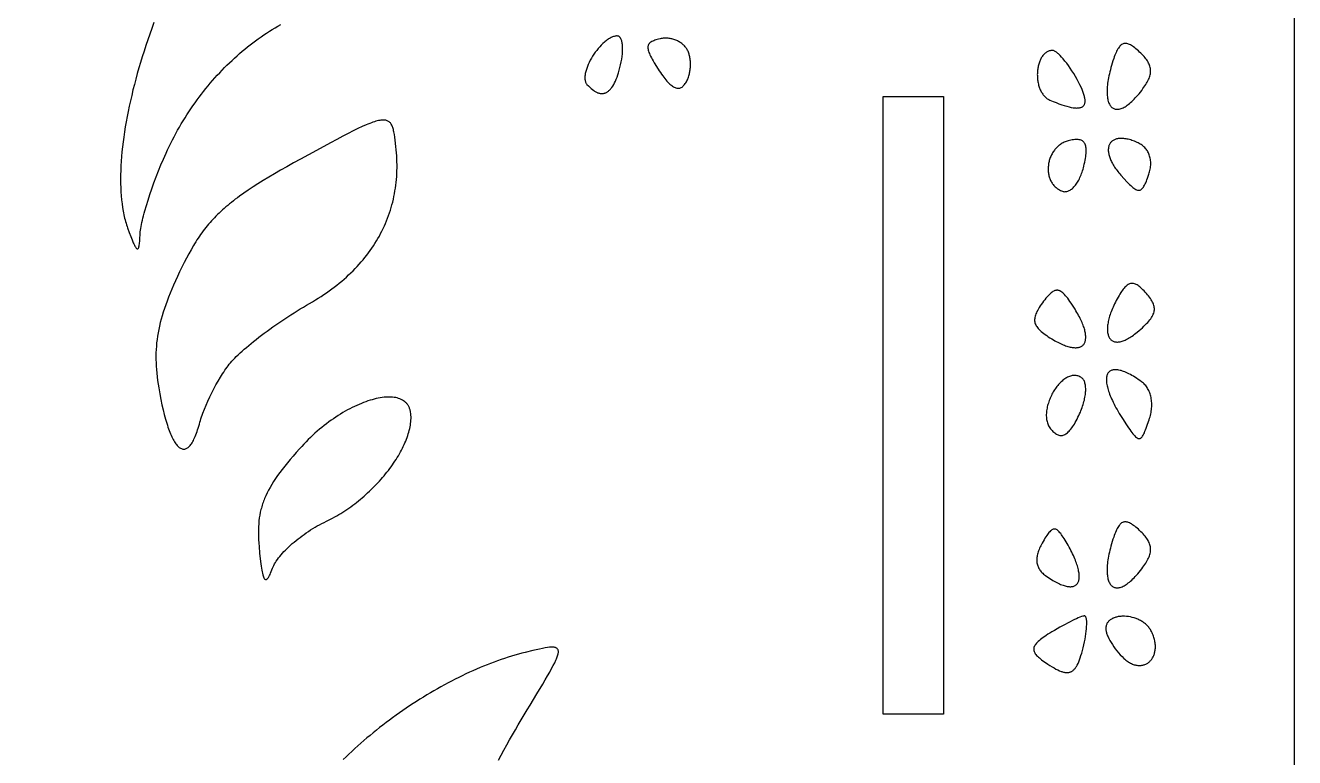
# Model space of a CAD drawing. Extents: x -452 to 452, y -1000 to 1000.
# Drawn here: x 85.6 to 452.5, y -149.8 to 61.9 of the extents above; entities that cross this region are included whole.
import ezdxf

# ---------------------------------------------------------------- set-up
doc = ezdxf.new("R2010")
doc.units = 0
doc.layers.add('LAYER_1', color=18, linetype='CONTINUOUS')

msp = doc.modelspace()

# ---------------------------------------------------------------- linework, layer by layer
at = {"layer": 'LAYER_1'}
for points in [[(0, -1000), (452.5, -1000), (452.5, 1000), (-452.5, 1000), (-452.5, -1000)], [(256.71, 58.85), (256.49, 58.84), (256.27, 58.81), (256.05, 58.77), (255.82, 58.72), (255.59, 58.65), (255.36, 58.57), (255.13, 58.48), (254.9, 58.37), (254.66, 58.25), (254.43, 58.11), (254.19, 57.97), (253.96, 57.81), (253.72, 57.65), (253.48, 57.47), (253.25, 57.28), (253.01, 57.09), (252.55, 56.66), (252.09, 56.21), (251.64, 55.73), (251.2, 55.22), (250.77, 54.68), (250.36, 54.13), (249.96, 53.56), (249.59, 52.98), (249.23, 52.4), (248.9, 51.8), (248.6, 51.2), (248.32, 50.61), (248.07, 50.02), (247.86, 49.44), (247.68, 48.87), (247.6, 48.59), (247.53, 48.31), (247.47, 48.04), (247.43, 47.78), (247.39, 47.52), (247.36, 47.26), (247.35, 47.01), (247.34, 46.77), (247.35, 46.54), (247.36, 46.31), (247.39, 46.1), (247.44, 45.89), (247.49, 45.69), (247.56, 45.5), (247.64, 45.32), (247.73, 45.14), (247.83, 44.98), (247.95, 44.84), (248.36, 44.4), (248.76, 44), (249.15, 43.64), (249.54, 43.32), (249.92, 43.04), (250.11, 42.91), (250.3, 42.8), (250.48, 42.69), (250.67, 42.6), (250.85, 42.51), (251.03, 42.44), (251.21, 42.38), (251.39, 42.32), (251.56, 42.28), (251.74, 42.24), (251.91, 42.22), (252.08, 42.2), (252.25, 42.2), (252.42, 42.2), (252.59, 42.21), (252.75, 42.24), (252.91, 42.27), (253.07, 42.32), (253.23, 42.37), (253.39, 42.44), (253.55, 42.51), (253.7, 42.59), (253.85, 42.69), (254.01, 42.79), (254.16, 42.91), (254.3, 43.03), (254.45, 43.16), (254.59, 43.31), (254.73, 43.46), (254.87, 43.62), (255.15, 43.98), (255.42, 44.37), (255.68, 44.8), (255.93, 45.28), (256.18, 45.79), (256.41, 46.34), (256.64, 46.93), (256.87, 47.56), (257.08, 48.22), (257.29, 48.93), (257.49, 49.68), (257.68, 50.46), (257.86, 51.32), (258.01, 52.15), (258.12, 52.95), (258.2, 53.72), (258.23, 54.09), (258.25, 54.45), (258.26, 54.8), (258.26, 55.14), (258.26, 55.47), (258.25, 55.79), (258.22, 56.09), (258.2, 56.38), (258.16, 56.66), (258.11, 56.92), (258.06, 57.17), (258, 57.41), (257.93, 57.63), (257.86, 57.83), (257.78, 58.02), (257.69, 58.18), (257.59, 58.33), (257.48, 58.47), (257.37, 58.58), (257.25, 58.67), (257.13, 58.75), (256.99, 58.8), (256.85, 58.83)], [(276.93, 54.89), (276.8, 55.11), (276.65, 55.33), (276.5, 55.54), (276.33, 55.75), (276.15, 55.95), (275.96, 56.14), (275.77, 56.32), (275.56, 56.5), (275.34, 56.67), (275.12, 56.83), (274.88, 56.99), (274.64, 57.13), (274.4, 57.27), (274.15, 57.4), (273.89, 57.52), (273.62, 57.63), (273.35, 57.74), (273.08, 57.83), (272.8, 57.91), (272.52, 57.99), (272.24, 58.05), (271.95, 58.1), (271.67, 58.14), (271.38, 58.18), (271.09, 58.2), (270.8, 58.21), (270.51, 58.21), (270.22, 58.2), (269.93, 58.17), (269.65, 58.14), (269.36, 58.09), (269.08, 58.03), (268.66, 57.93), (268.26, 57.82), (267.89, 57.71), (267.55, 57.6), (267.24, 57.48), (266.95, 57.35), (266.69, 57.22), (266.45, 57.08), (266.25, 56.94), (266.06, 56.78), (265.91, 56.61), (265.78, 56.43), (265.73, 56.33), (265.68, 56.23), (265.65, 56.13), (265.61, 56.03), (265.57, 55.8), (265.55, 55.56), (265.55, 55.31), (265.59, 55.03), (265.65, 54.74), (265.74, 54.43), (265.85, 54.1), (265.99, 53.74), (266.16, 53.36), (266.35, 52.96), (266.57, 52.54), (266.82, 52.09), (267.1, 51.61), (267.4, 51.1), (268.08, 50), (268.86, 48.78), (269.2, 48.28), (269.52, 47.8), (269.84, 47.35), (270.15, 46.93), (270.46, 46.53), (270.76, 46.16), (271.06, 45.82), (271.34, 45.5), (271.63, 45.21), (271.9, 44.94), (272.17, 44.7), (272.44, 44.49), (272.7, 44.3), (272.95, 44.14), (273.2, 44.01), (273.44, 43.9), (273.68, 43.81), (273.92, 43.75), (274.14, 43.72), (274.37, 43.72), (274.59, 43.74), (274.8, 43.78), (275.01, 43.85), (275.21, 43.95), (275.42, 44.07), (275.61, 44.22), (275.8, 44.39), (275.99, 44.59), (276.18, 44.81), (276.36, 45.06), (276.53, 45.33), (276.71, 45.63), (276.84, 45.89), (276.96, 46.15), (277.08, 46.42), (277.19, 46.69), (277.29, 46.98), (277.38, 47.27), (277.47, 47.56), (277.54, 47.86), (277.61, 48.16), (277.67, 48.47), (277.72, 48.78), (277.77, 49.09), (277.8, 49.4), (277.83, 49.71), (277.85, 50.03), (277.86, 50.34), (277.87, 50.66), (277.86, 50.97), (277.85, 51.28), (277.83, 51.59), (277.8, 51.89), (277.76, 52.2), (277.71, 52.49), (277.66, 52.79), (277.6, 53.07), (277.53, 53.36), (277.45, 53.63), (277.36, 53.9), (277.26, 54.16), (277.16, 54.41), (277.05, 54.65)], [(407.7, 54.2), (407.33, 54.55), (406.97, 54.86), (406.62, 55.16), (406.29, 55.42), (405.97, 55.67), (405.66, 55.88), (405.36, 56.08), (405.08, 56.24), (404.8, 56.38), (404.53, 56.5), (404.28, 56.59), (404.03, 56.65), (403.79, 56.69), (403.55, 56.7), (403.33, 56.69), (403.11, 56.65), (402.9, 56.58), (402.7, 56.49), (402.5, 56.37), (402.3, 56.22), (402.11, 56.04), (401.93, 55.84), (401.75, 55.62), (401.57, 55.36), (401.4, 55.08), (401.22, 54.77), (401.05, 54.43), (400.88, 54.06), (400.72, 53.67), (400.55, 53.25), (400.38, 52.8), (400.22, 52.32), (399.99, 51.65), (399.78, 50.99), (399.59, 50.34), (399.4, 49.71), (399.24, 49.09), (399.09, 48.48), (398.95, 47.89), (398.82, 47.32), (398.71, 46.76), (398.61, 46.21), (398.53, 45.68), (398.45, 45.17), (398.4, 44.67), (398.35, 44.18), (398.32, 43.71), (398.29, 43.26), (398.28, 42.83), (398.29, 42.41), (398.3, 42), (398.33, 41.62), (398.37, 41.25), (398.42, 40.89), (398.48, 40.56), (398.55, 40.24), (398.63, 39.94), (398.73, 39.66), (398.83, 39.39), (398.95, 39.14), (399.07, 38.91), (399.21, 38.7), (399.35, 38.51), (399.51, 38.34), (399.67, 38.18), (399.84, 38.04), (400.03, 37.93), (400.22, 37.83), (400.42, 37.75), (400.63, 37.69), (400.85, 37.65), (401.08, 37.64), (401.31, 37.64), (401.56, 37.66), (401.81, 37.7), (402.07, 37.76), (402.34, 37.85), (402.61, 37.95), (402.9, 38.08), (403.19, 38.23), (403.48, 38.39), (403.79, 38.58), (404.1, 38.8), (404.41, 39.03), (404.74, 39.29), (405.07, 39.57), (405.4, 39.87), (405.74, 40.19), (406.09, 40.54), (406.44, 40.91), (406.8, 41.3), (407.17, 41.72), (407.53, 42.16), (407.91, 42.62), (408.29, 43.11), (408.67, 43.62), (408.96, 44.02), (409.23, 44.41), (409.48, 44.79), (409.71, 45.17), (409.91, 45.53), (410.1, 45.89), (410.27, 46.24), (410.42, 46.59), (410.54, 46.92), (410.65, 47.26), (410.74, 47.58), (410.8, 47.9), (410.85, 48.22), (410.87, 48.54), (410.87, 48.85), (410.85, 49.16), (410.82, 49.47), (410.76, 49.77), (410.68, 50.08), (410.57, 50.38), (410.45, 50.69), (410.31, 50.99), (410.14, 51.3), (409.96, 51.61), (409.75, 51.92), (409.52, 52.23), (409.27, 52.55), (409, 52.87), (408.71, 53.2), (408.39, 53.53), (408.06, 53.86)], [(382.55, 54.65), (382.3, 54.64), (382.06, 54.62), (381.82, 54.58), (381.59, 54.52), (381.37, 54.44), (381.16, 54.35), (380.95, 54.25), (380.75, 54.13), (380.56, 54), (380.37, 53.85), (380.19, 53.7), (380.02, 53.53), (379.86, 53.34), (379.7, 53.15), (379.55, 52.95), (379.41, 52.73), (379.27, 52.51), (379.14, 52.28), (379.02, 52.04), (378.91, 51.79), (378.81, 51.53), (378.71, 51.27), (378.62, 51), (378.53, 50.72), (378.46, 50.44), (378.39, 50.15), (378.33, 49.86), (378.28, 49.56), (378.23, 49.26), (378.2, 48.96), (378.17, 48.65), (378.14, 48.34), (378.13, 48.03), (378.12, 47.72), (378.13, 47.41), (378.14, 47.1), (378.15, 46.79), (378.18, 46.48), (378.21, 46.17), (378.25, 45.86), (378.3, 45.56), (378.36, 45.25), (378.43, 44.95), (378.5, 44.66), (378.58, 44.37), (378.67, 44.08), (378.77, 43.8), (378.88, 43.53), (378.99, 43.26), (379.12, 43), (379.25, 42.74), (379.39, 42.5), (379.53, 42.26), (379.69, 42.03), (379.86, 41.81), (380.03, 41.6), (380.21, 41.4), (380.4, 41.21), (380.6, 41.03), (380.81, 40.86), (381.02, 40.71), (381.25, 40.57), (381.48, 40.44), (381.73, 40.33), (382.66, 39.93), (383.54, 39.58), (384.39, 39.25), (385.18, 38.97), (385.93, 38.72), (386.64, 38.51), (387.3, 38.34), (387.92, 38.2), (388.49, 38.1), (388.76, 38.07), (389.02, 38.04), (389.27, 38.02), (389.5, 38.01), (389.73, 38.02), (389.94, 38.03), (390.15, 38.05), (390.34, 38.08), (390.52, 38.12), (390.69, 38.16), (390.85, 38.22), (391, 38.29), (391.14, 38.37), (391.26, 38.45), (391.38, 38.55), (391.48, 38.65), (391.58, 38.77), (391.66, 38.89), (391.73, 39.03), (391.79, 39.17), (391.84, 39.32), (391.88, 39.49), (391.91, 39.66), (391.93, 39.84), (391.94, 40.03), (391.93, 40.23), (391.92, 40.44), (391.89, 40.66), (391.86, 40.89), (391.81, 41.13), (391.75, 41.38), (391.68, 41.64), (391.52, 42.18), (391.31, 42.77), (391.05, 43.39), (390.76, 44.05), (390.42, 44.75), (390.04, 45.49), (389.62, 46.27), (389.13, 47.12), (388.64, 47.95), (388.13, 48.76), (387.63, 49.52), (387.12, 50.26), (386.61, 50.95), (386.11, 51.59), (385.63, 52.19), (385.15, 52.73), (384.7, 53.22), (384.48, 53.44), (384.27, 53.64), (384.06, 53.82), (383.86, 53.99), (383.66, 54.14), (383.48, 54.27), (383.3, 54.39), (383.13, 54.48), (382.97, 54.56), (382.82, 54.61), (382.68, 54.64)], [(333.59, -137.25), (333.59, 41.3), (350.99, 41.3), (350.99, -137.25)], [(144.54, -36.07), (144.87, -35.65), (145.25, -35.22), (145.66, -34.77), (146.11, -34.3), (146.59, -33.82), (147.11, -33.31), (147.67, -32.8), (148.25, -32.27), (148.86, -31.73), (149.5, -31.18), (150.17, -30.61), (150.86, -30.04), (151.58, -29.46), (152.32, -28.88), (153.08, -28.28), (153.86, -27.69), (154.65, -27.09), (155.47, -26.49), (156.3, -25.89), (157.14, -25.29), (157.99, -24.69), (158.85, -24.09), (159.73, -23.49), (160.61, -22.9), (161.49, -22.32), (162.38, -21.74), (163.28, -21.17), (164.17, -20.61), (165.07, -20.06), (165.96, -19.53), (166.85, -19), (167.74, -18.49), (168.59, -17.99), (169.43, -17.49), (170.26, -16.98), (171.07, -16.46), (171.87, -15.93), (172.65, -15.39), (173.42, -14.85), (174.17, -14.3), (174.91, -13.74), (175.64, -13.18), (176.35, -12.61), (177.05, -12.03), (177.73, -11.44), (178.4, -10.85), (179.06, -10.25), (179.7, -9.64), (180.32, -9.02), (180.93, -8.4), (181.53, -7.77), (182.11, -7.14), (182.67, -6.5), (183.22, -5.85), (183.76, -5.19), (184.28, -4.53), (184.79, -3.86), (185.28, -3.18), (185.76, -2.5), (186.22, -1.81), (186.67, -1.12), (187.1, -0.42), (187.52, 0.29), (187.93, 1.01), (188.31, 1.73), (188.69, 2.45), (189.04, 3.19), (189.39, 3.92), (189.71, 4.67), (190.03, 5.42), (190.32, 6.17), (190.61, 6.94), (190.87, 7.7), (191.12, 8.48), (191.36, 9.26), (191.58, 10.04), (191.79, 10.83), (191.98, 11.63), (192.15, 12.43), (192.31, 13.24), (192.45, 14.05), (192.58, 14.87), (192.7, 15.69), (192.79, 16.52), (192.87, 17.35), (192.94, 18.19), (192.99, 19.03), (193.02, 19.88), (193.04, 20.73), (193.05, 21.59), (193.03, 22.45), (193.01, 23.32), (192.96, 24.19), (192.9, 25.07), (192.83, 25.95), (192.73, 26.84), (192.51, 28.74), (192.4, 29.59), (192.28, 30.38), (192.15, 31.1), (192.07, 31.44), (192, 31.76), (191.91, 32.06), (191.82, 32.34), (191.72, 32.61), (191.62, 32.86), (191.5, 33.1), (191.38, 33.32), (191.25, 33.51), (191.11, 33.7), (190.95, 33.86), (190.79, 34.01), (190.61, 34.14), (190.42, 34.25), (190.22, 34.34), (190, 34.42), (189.77, 34.48), (189.52, 34.52), (189.26, 34.54), (188.98, 34.54), (188.69, 34.53), (188.37, 34.5), (188.04, 34.44), (187.69, 34.37), (187.32, 34.29), (186.92, 34.18), (186.51, 34.05), (186.08, 33.91), (185.62, 33.74), (185.14, 33.56), (184.64, 33.36), (184.11, 33.14), (182.98, 32.63), (181.75, 32.05), (180.41, 31.4), (178.95, 30.66), (177.37, 29.84), (175.67, 28.95), (173.84, 27.97), (169.78, 25.76), (165.13, 23.23), (163.12, 22.12), (161.2, 21.05), (159.37, 20.01), (157.62, 19), (155.95, 18.02), (154.36, 17.06), (152.85, 16.12), (151.41, 15.19), (150.04, 14.29), (148.73, 13.39), (147.49, 12.5), (146.89, 12.06), (146.3, 11.62), (145.73, 11.18), (145.17, 10.74), (144.63, 10.31), (144.1, 9.87), (143.58, 9.43), (143.07, 8.98), (142.58, 8.54), (142.1, 8.1), (141.62, 7.65), (141.16, 7.2), (140.71, 6.74), (140.27, 6.29), (139.83, 5.83), (139.41, 5.36), (138.99, 4.89), (138.58, 4.42), (138.18, 3.94), (137.79, 3.46), (137.41, 2.97), (137.03, 2.47), (136.65, 1.96), (136.28, 1.45), (135.92, 0.93), (135.57, 0.41), (135.21, -0.13), (134.86, -0.67), (134.52, -1.22), (134.18, -1.78), (133.5, -2.94), (132.83, -4.13), (132.17, -5.37), (131.51, -6.66), (130.85, -8), (130.19, -9.39), (129.58, -10.69), (129.01, -11.95), (128.47, -13.18), (127.95, -14.37), (127.47, -15.54), (127.01, -16.68), (126.58, -17.79), (126.19, -18.88), (125.81, -19.95), (125.47, -21), (125.15, -22.03), (124.86, -23.04), (124.6, -24.04), (124.36, -25.03), (124.15, -26.01), (123.97, -26.98), (123.81, -27.94), (123.67, -28.9), (123.56, -29.85), (123.47, -30.81), (123.41, -31.77), (123.37, -32.72), (123.35, -33.69), (123.36, -34.66), (123.38, -35.64), (123.43, -36.63), (123.5, -37.63), (123.6, -38.65), (123.71, -39.69), (123.84, -40.74), (124, -41.81), (124.17, -42.91), (124.47, -44.62), (124.78, -46.24), (125.1, -47.78), (125.43, -49.24), (125.77, -50.61), (125.94, -51.26), (126.11, -51.9), (126.29, -52.51), (126.47, -53.1), (126.65, -53.66), (126.83, -54.21), (127.01, -54.73), (127.2, -55.24), (127.38, -55.72), (127.57, -56.17), (127.76, -56.61), (127.95, -57.02), (128.14, -57.42), (128.34, -57.79), (128.53, -58.13), (128.72, -58.46), (128.92, -58.76), (129.12, -59.04), (129.31, -59.29), (129.51, -59.53), (129.71, -59.74), (129.9, -59.93), (130.1, -60.09), (130.3, -60.23), (130.5, -60.35), (130.7, -60.45), (130.9, -60.52), (131.09, -60.57), (131.29, -60.59), (131.49, -60.59), (131.69, -60.57), (131.88, -60.52), (132.08, -60.45), (132.27, -60.36), (132.47, -60.24), (132.66, -60.1), (132.86, -59.93), (133.05, -59.74), (133.24, -59.53), (133.43, -59.29), (133.62, -59.03), (133.8, -58.74), (133.99, -58.43), (134.17, -58.09), (134.35, -57.73), (134.53, -57.34), (134.71, -56.93), (134.89, -56.49), (135.06, -56.03), (135.24, -55.55), (135.41, -55.03), (135.58, -54.5), (135.74, -53.93), (135.91, -53.35), (136.05, -52.85), (136.2, -52.34), (136.37, -51.82), (136.55, -51.28), (136.74, -50.74), (136.94, -50.18), (137.38, -49.05), (137.86, -47.89), (138.38, -46.71), (138.93, -45.53), (139.5, -44.36), (140.1, -43.19), (140.71, -42.04), (141.34, -40.92), (141.98, -39.84), (142.63, -38.8), (142.95, -38.31), (143.27, -37.82), (143.59, -37.36), (143.91, -36.91), (144.23, -36.48)], [(387.4, 28.64), (387.08, 28.56), (386.76, 28.47), (386.46, 28.37), (386.16, 28.25), (385.87, 28.13), (385.59, 27.99), (385.31, 27.84), (385.05, 27.67), (384.79, 27.5), (384.54, 27.32), (384.3, 27.13), (384.07, 26.93), (383.85, 26.72), (383.63, 26.51), (383.43, 26.28), (383.23, 26.05), (383.05, 25.81), (382.87, 25.56), (382.7, 25.31), (382.54, 25.05), (382.39, 24.79), (382.25, 24.52), (382.11, 24.25), (381.99, 23.97), (381.88, 23.69), (381.77, 23.4), (381.68, 23.11), (381.59, 22.82), (381.52, 22.53), (381.45, 22.23), (381.4, 21.94), (381.35, 21.64), (381.31, 21.34), (381.29, 21.04), (381.27, 20.74), (381.26, 20.45), (381.27, 20.15), (381.28, 19.85), (381.3, 19.56), (381.34, 19.27), (381.38, 18.98), (381.44, 18.69), (381.5, 18.41), (381.58, 18.13), (381.66, 17.86), (381.76, 17.59), (381.87, 17.32), (381.98, 17.06), (382.11, 16.81), (382.25, 16.56), (382.4, 16.32), (382.56, 16.08), (382.73, 15.86), (382.92, 15.64), (383.11, 15.43), (383.32, 15.22), (383.53, 15.03), (383.76, 14.85), (384, 14.67), (384.25, 14.51), (384.51, 14.35), (384.78, 14.21), (385.07, 14.08), (385.36, 13.96), (385.58, 13.89), (385.8, 13.85), (386.02, 13.82), (386.24, 13.83), (386.47, 13.85), (386.69, 13.89), (386.92, 13.96), (387.14, 14.05), (387.37, 14.15), (387.59, 14.28), (387.82, 14.43), (388.04, 14.59), (388.26, 14.78), (388.48, 14.98), (388.7, 15.2), (388.91, 15.44), (389.12, 15.69), (389.32, 15.96), (389.53, 16.25), (389.72, 16.55), (389.91, 16.87), (390.1, 17.2), (390.28, 17.54), (390.46, 17.9), (390.62, 18.27), (390.78, 18.65), (390.94, 19.05), (391.08, 19.46), (391.22, 19.87), (391.35, 20.3), (391.47, 20.74), (391.58, 21.19), (391.71, 21.8), (391.84, 22.38), (391.94, 22.93), (392.03, 23.46), (392.11, 23.95), (392.16, 24.43), (392.21, 24.87), (392.23, 25.29), (392.24, 25.69), (392.23, 26.06), (392.21, 26.41), (392.17, 26.73), (392.11, 27.03), (392.03, 27.3), (391.94, 27.55), (391.82, 27.78), (391.69, 27.99), (391.54, 28.17), (391.37, 28.34), (391.19, 28.48), (390.98, 28.6), (390.76, 28.7), (390.51, 28.78), (390.25, 28.84), (389.96, 28.88), (389.66, 28.9), (389.33, 28.9), (388.99, 28.88), (388.62, 28.85), (388.24, 28.8), (387.83, 28.73)], [(407, 28.08), (406.6, 28.25), (406.22, 28.4), (405.84, 28.54), (405.48, 28.66), (405.12, 28.77), (404.77, 28.87), (404.42, 28.96), (404.09, 29.03), (403.77, 29.09), (403.45, 29.14), (403.15, 29.18), (402.85, 29.2), (402.57, 29.22), (402.29, 29.22), (402.02, 29.21), (401.76, 29.19), (401.51, 29.16), (401.27, 29.12), (401.04, 29.07), (400.82, 29), (400.61, 28.93), (400.41, 28.85), (400.22, 28.75), (400.05, 28.65), (399.88, 28.54), (399.72, 28.42), (399.57, 28.29), (399.43, 28.15), (399.31, 28), (399.19, 27.84), (399.09, 27.67), (398.99, 27.5), (398.91, 27.32), (398.84, 27.13), (398.78, 26.93), (398.73, 26.72), (398.69, 26.51), (398.66, 26.29), (398.65, 26.06), (398.64, 25.83), (398.65, 25.59), (398.67, 25.34), (398.71, 25.09), (398.75, 24.83), (398.81, 24.56), (398.87, 24.29), (398.95, 24.01), (399.05, 23.73), (399.15, 23.44), (399.27, 23.15), (399.4, 22.85), (399.54, 22.55), (399.7, 22.24), (399.87, 21.93), (400.05, 21.61), (400.25, 21.29), (400.45, 20.96), (400.67, 20.64), (400.91, 20.3), (401.16, 19.97), (401.42, 19.63), (401.69, 19.29), (401.98, 18.94), (402.28, 18.6), (403.21, 17.56), (404.04, 16.67), (404.43, 16.27), (404.79, 15.91), (405.13, 15.58), (405.46, 15.29), (405.76, 15.04), (406.05, 14.81), (406.33, 14.63), (406.59, 14.48), (406.83, 14.36), (407.07, 14.28), (407.18, 14.25), (407.29, 14.23), (407.4, 14.22), (407.5, 14.22), (407.61, 14.23), (407.71, 14.25), (407.8, 14.27), (407.9, 14.31), (408, 14.35), (408.09, 14.4), (408.18, 14.46), (408.27, 14.53), (408.45, 14.7), (408.62, 14.9), (408.79, 15.13), (408.96, 15.4), (409.13, 15.71), (409.29, 16.05), (409.46, 16.43), (409.64, 16.85), (409.81, 17.29), (409.99, 17.78), (410.37, 18.86), (410.49, 19.24), (410.59, 19.61), (410.68, 19.99), (410.76, 20.36), (410.82, 20.73), (410.86, 21.09), (410.89, 21.45), (410.9, 21.81), (410.9, 22.16), (410.89, 22.5), (410.85, 22.84), (410.81, 23.17), (410.75, 23.5), (410.67, 23.82), (410.58, 24.14), (410.48, 24.44), (410.36, 24.74), (410.23, 25.03), (410.09, 25.31), (409.93, 25.59), (409.75, 25.85), (409.57, 26.11), (409.37, 26.35), (409.16, 26.59), (408.93, 26.82), (408.69, 27.03), (408.44, 27.24), (408.18, 27.43), (407.9, 27.61), (407.61, 27.78), (407.31, 27.94)], [(389.02, -20.16), (388.25, -18.95), (387.89, -18.41), (387.55, -17.9), (387.22, -17.43), (386.9, -17), (386.59, -16.61), (386.3, -16.25), (386.01, -15.93), (385.73, -15.65), (385.46, -15.4), (385.19, -15.19), (384.93, -15.01), (384.67, -14.88), (384.55, -14.82), (384.42, -14.77), (384.29, -14.74), (384.17, -14.71), (384.04, -14.69), (383.92, -14.68), (383.79, -14.67), (383.67, -14.68), (383.54, -14.7), (383.42, -14.72), (383.29, -14.75), (383.16, -14.79), (383.04, -14.84), (382.91, -14.9), (382.65, -15.04), (382.38, -15.22), (382.11, -15.43), (381.83, -15.68), (381.55, -15.95), (381.25, -16.27), (380.95, -16.61), (380.63, -16.99), (380.31, -17.4), (379.96, -17.84), (379.61, -18.32), (379.28, -18.77), (378.98, -19.21), (378.7, -19.63), (378.45, -20.03), (378.23, -20.42), (378.02, -20.8), (377.85, -21.17), (377.7, -21.52), (377.57, -21.87), (377.47, -22.2), (377.4, -22.53), (377.36, -22.85), (377.34, -23.16), (377.34, -23.47), (377.38, -23.77), (377.44, -24.06), (377.53, -24.35), (377.65, -24.64), (377.79, -24.92), (377.97, -25.2), (378.17, -25.48), (378.4, -25.77), (378.66, -26.05), (378.95, -26.33), (379.26, -26.62), (379.61, -26.91), (379.99, -27.2), (380.39, -27.49), (380.83, -27.8), (381.29, -28.11), (381.79, -28.42), (382.32, -28.74), (382.76, -29), (383.19, -29.25), (383.61, -29.48), (384.02, -29.7), (384.42, -29.9), (384.82, -30.09), (385.2, -30.26), (385.57, -30.42), (385.94, -30.57), (386.3, -30.7), (386.64, -30.82), (386.98, -30.92), (387.3, -31.01), (387.62, -31.09), (387.93, -31.16), (388.22, -31.21), (388.51, -31.24), (388.79, -31.27), (389.05, -31.28), (389.31, -31.28), (389.55, -31.27), (389.79, -31.24), (390.01, -31.2), (390.22, -31.15), (390.42, -31.09), (390.62, -31.02), (390.8, -30.93), (390.96, -30.83), (391.12, -30.72), (391.27, -30.6), (391.4, -30.46), (391.53, -30.32), (391.64, -30.16), (391.74, -29.99), (391.83, -29.81), (391.91, -29.62), (391.98, -29.42), (392.03, -29.2), (392.07, -28.98), (392.1, -28.74), (392.12, -28.5), (392.13, -28.24), (392.12, -27.98), (392.1, -27.7), (392.07, -27.41), (392.03, -27.12), (391.97, -26.81), (391.9, -26.49), (391.82, -26.16), (391.73, -25.83), (391.62, -25.48), (391.5, -25.13), (391.37, -24.76), (391.22, -24.39), (391.06, -24), (390.89, -23.61), (390.7, -23.21), (390.5, -22.8), (390.29, -22.38), (390.06, -21.95), (389.82, -21.52), (389.57, -21.07), (389.3, -20.62)], [(409.65, -15.58), (409.32, -15.21), (408.99, -14.86), (408.67, -14.53), (408.37, -14.24), (408.07, -13.97), (407.78, -13.72), (407.5, -13.5), (407.23, -13.31), (406.97, -13.14), (406.71, -13), (406.46, -12.88), (406.21, -12.79), (405.97, -12.73), (405.73, -12.69), (405.49, -12.68), (405.26, -12.7), (405.03, -12.74), (404.8, -12.81), (404.58, -12.91), (404.35, -13.03), (404.13, -13.19), (403.9, -13.36), (403.67, -13.57), (403.44, -13.8), (403.21, -14.06), (402.98, -14.35), (402.74, -14.66), (402.5, -15), (402.26, -15.37), (402.01, -15.77), (401.75, -16.19), (401.49, -16.64), (401.21, -17.14), (400.95, -17.63), (400.7, -18.12), (400.46, -18.6), (400.23, -19.07), (400.02, -19.53), (399.82, -19.99), (399.64, -20.43), (399.47, -20.87), (399.31, -21.3), (399.17, -21.73), (399.03, -22.14), (398.91, -22.55), (398.81, -22.94), (398.71, -23.33), (398.63, -23.71), (398.56, -24.08), (398.5, -24.43), (398.45, -24.78), (398.42, -25.12), (398.39, -25.45), (398.38, -25.76), (398.38, -26.07), (398.4, -26.36), (398.42, -26.64), (398.45, -26.92), (398.5, -27.18), (398.56, -27.42), (398.62, -27.66), (398.7, -27.88), (398.79, -28.1), (398.89, -28.29), (399, -28.48), (399.12, -28.65), (399.25, -28.81), (399.39, -28.96), (399.54, -29.09), (399.7, -29.21), (399.87, -29.32), (400.05, -29.41), (400.24, -29.48), (400.44, -29.54), (400.65, -29.59), (400.87, -29.62), (401.1, -29.64), (401.33, -29.64), (401.58, -29.62), (401.83, -29.59), (402.1, -29.55), (402.37, -29.48), (402.65, -29.4), (402.94, -29.31), (403.23, -29.2), (403.54, -29.07), (403.85, -28.92), (404.17, -28.75), (404.5, -28.57), (404.84, -28.37), (405.18, -28.16), (405.54, -27.92), (405.9, -27.67), (406.26, -27.39), (406.64, -27.1), (407.02, -26.79), (407.54, -26.35), (408.04, -25.92), (408.5, -25.51), (408.93, -25.1), (409.34, -24.71), (409.71, -24.33), (410.06, -23.96), (410.37, -23.6), (410.66, -23.25), (410.92, -22.9), (411.14, -22.56), (411.35, -22.23), (411.52, -21.9), (411.66, -21.57), (411.78, -21.25), (411.87, -20.94), (411.93, -20.62), (411.96, -20.31), (411.97, -19.99), (411.94, -19.68), (411.9, -19.36), (411.82, -19.04), (411.72, -18.72), (411.59, -18.4), (411.44, -18.07), (411.26, -17.74), (411.06, -17.4), (410.83, -17.05), (410.57, -16.69), (410.29, -16.33), (409.98, -15.96)], [(390.91, -39.96), (390.66, -39.8), (390.4, -39.66), (390.13, -39.54), (389.87, -39.45), (389.6, -39.38), (389.33, -39.33), (389.05, -39.31), (388.78, -39.3), (388.51, -39.32), (388.23, -39.36), (387.96, -39.41), (387.68, -39.49), (387.41, -39.58), (387.13, -39.7), (386.86, -39.82), (386.59, -39.97), (386.32, -40.13), (386.05, -40.31), (385.79, -40.5), (385.52, -40.71), (385.27, -40.93), (385.01, -41.16), (384.76, -41.41), (384.51, -41.66), (384.27, -41.93), (384.03, -42.21), (383.8, -42.5), (383.58, -42.8), (383.36, -43.11), (383.14, -43.43), (382.93, -43.75), (382.73, -44.08), (382.54, -44.42), (382.36, -44.76), (382.18, -45.11), (382.01, -45.47), (381.85, -45.83), (381.7, -46.19), (381.56, -46.55), (381.43, -46.92), (381.31, -47.29), (381.2, -47.66), (381.1, -48.03), (381.01, -48.41), (380.93, -48.78), (380.86, -49.15), (380.81, -49.52), (380.77, -49.88), (380.74, -50.25), (380.73, -50.61), (380.73, -50.96), (380.74, -51.32), (380.77, -51.66), (380.81, -52), (380.87, -52.34), (380.94, -52.66), (381.03, -52.98), (381.13, -53.3), (381.25, -53.6), (381.39, -53.89), (381.55, -54.18), (381.72, -54.45), (381.91, -54.71), (382.11, -54.96), (382.38, -55.25), (382.64, -55.5), (382.89, -55.73), (383.15, -55.94), (383.4, -56.12), (383.65, -56.27), (383.9, -56.4), (384.15, -56.5), (384.39, -56.58), (384.64, -56.63), (384.88, -56.65), (385.13, -56.65), (385.37, -56.62), (385.62, -56.56), (385.86, -56.48), (386.1, -56.36), (386.35, -56.23), (386.59, -56.06), (386.83, -55.87), (387.08, -55.65), (387.33, -55.4), (387.57, -55.13), (387.82, -54.82), (388.07, -54.49), (388.32, -54.14), (388.58, -53.75), (388.83, -53.34), (389.09, -52.9), (389.35, -52.43), (389.61, -51.93), (389.88, -51.4), (390.15, -50.85), (390.36, -50.39), (390.56, -49.94), (390.74, -49.49), (390.92, -49.05), (391.08, -48.6), (391.23, -48.16), (391.37, -47.73), (391.5, -47.29), (391.61, -46.87), (391.72, -46.45), (391.81, -46.03), (391.89, -45.63), (391.96, -45.23), (392.01, -44.84), (392.06, -44.45), (392.09, -44.08), (392.11, -43.72), (392.12, -43.37), (392.11, -43.03), (392.09, -42.7), (392.06, -42.39), (392.02, -42.09), (391.97, -41.8), (391.9, -41.53), (391.82, -41.28), (391.73, -41.04), (391.63, -40.81), (391.51, -40.61), (391.38, -40.42), (391.24, -40.25), (391.08, -40.09)], [(408.27, -41.11), (407.77, -40.76), (407.29, -40.43), (406.81, -40.11), (406.34, -39.82), (405.89, -39.55), (405.45, -39.29), (405.02, -39.06), (404.6, -38.84), (404.2, -38.64), (403.81, -38.46), (403.43, -38.3), (403.06, -38.16), (402.7, -38.03), (402.36, -37.92), (402.03, -37.83), (401.72, -37.76), (401.41, -37.71), (401.12, -37.67), (400.84, -37.65), (400.57, -37.65), (400.32, -37.66), (400.08, -37.69), (399.86, -37.74), (399.64, -37.8), (399.44, -37.88), (399.26, -37.97), (399.09, -38.09), (398.93, -38.21), (398.78, -38.36), (398.65, -38.51), (398.53, -38.69), (398.43, -38.88), (398.34, -39.08), (398.26, -39.3), (398.2, -39.53), (398.16, -39.78), (398.12, -40.04), (398.1, -40.32), (398.1, -40.61), (398.11, -40.92), (398.13, -41.23), (398.17, -41.57), (398.23, -41.91), (398.3, -42.27), (398.38, -42.64), (398.48, -43.03), (398.59, -43.43), (398.72, -43.84), (398.87, -44.26), (399.03, -44.7), (399.2, -45.15), (399.39, -45.61), (399.6, -46.08), (399.82, -46.56), (400.06, -47.06), (400.31, -47.57), (400.58, -48.09), (400.86, -48.62), (401.16, -49.16), (401.48, -49.71), (401.81, -50.27), (402.16, -50.85), (402.52, -51.43), (402.9, -52.03), (403.75, -53.32), (404.5, -54.45), (404.84, -54.95), (405.17, -55.4), (405.47, -55.82), (405.76, -56.18), (406.03, -56.51), (406.28, -56.79), (406.52, -57.03), (406.75, -57.23), (406.96, -57.38), (407.07, -57.44), (407.17, -57.49), (407.26, -57.53), (407.36, -57.56), (407.46, -57.57), (407.55, -57.58), (407.64, -57.58), (407.73, -57.56), (407.82, -57.54), (407.9, -57.5), (407.99, -57.45), (408.08, -57.39), (408.16, -57.32), (408.24, -57.24), (408.41, -57.05), (408.57, -56.82), (408.74, -56.54), (408.91, -56.22), (409.08, -55.86), (409.25, -55.45), (409.44, -55), (409.62, -54.51), (410.02, -53.4), (410.47, -52.11), (410.6, -51.69), (410.72, -51.27), (410.83, -50.85), (410.93, -50.43), (411.01, -50.02), (411.07, -49.6), (411.13, -49.19), (411.17, -48.78), (411.19, -48.38), (411.2, -47.98), (411.2, -47.58), (411.19, -47.19), (411.16, -46.81), (411.12, -46.43), (411.07, -46.05), (411, -45.69), (410.92, -45.33), (410.83, -44.97), (410.73, -44.63), (410.61, -44.3), (410.48, -43.97), (410.34, -43.65), (410.19, -43.35), (410.02, -43.05), (409.85, -42.77), (409.66, -42.49), (409.46, -42.23), (409.24, -41.98), (409.02, -41.74), (408.78, -41.52), (408.53, -41.31)], [(172.62, -81.45), (173.23, -81.16), (173.83, -80.86), (174.43, -80.54), (175.03, -80.22), (175.63, -79.88), (176.22, -79.53), (176.81, -79.18), (177.39, -78.81), (177.97, -78.43), (178.55, -78.05), (179.12, -77.65), (179.69, -77.25), (180.25, -76.84), (180.81, -76.42), (181.36, -75.99), (181.91, -75.55), (182.45, -75.11), (182.98, -74.66), (183.51, -74.21), (184.04, -73.74), (184.55, -73.27), (185.06, -72.8), (185.56, -72.32), (186.06, -71.83), (186.54, -71.34), (187.02, -70.84), (187.49, -70.34), (187.95, -69.84), (188.41, -69.33), (188.85, -68.82), (189.29, -68.3), (189.71, -67.79), (190.13, -67.27), (190.54, -66.74), (190.94, -66.22), (191.32, -65.69), (191.7, -65.16), (192.07, -64.63), (192.42, -64.1), (192.77, -63.57), (193.1, -63.03), (193.42, -62.5), (193.73, -61.97), (194.03, -61.43), (194.31, -60.9), (194.59, -60.37), (194.85, -59.84), (195.09, -59.31), (195.33, -58.79), (195.55, -58.26), (195.75, -57.74), (195.95, -57.22), (196.13, -56.71), (196.29, -56.19), (196.44, -55.68), (196.58, -55.18), (196.7, -54.68), (196.8, -54.18), (196.89, -53.69), (196.96, -53.2), (197.02, -52.72), (197.06, -52.24), (197.09, -51.77), (197.1, -51.31), (197.08, -50.81), (197.04, -50.33), (196.97, -49.88), (196.93, -49.66), (196.88, -49.45), (196.82, -49.24), (196.76, -49.04), (196.69, -48.85), (196.61, -48.66), (196.53, -48.47), (196.44, -48.3), (196.34, -48.13), (196.24, -47.96), (196.14, -47.8), (196.03, -47.65), (195.91, -47.5), (195.78, -47.36), (195.65, -47.22), (195.52, -47.09), (195.38, -46.96), (195.23, -46.84), (194.93, -46.61), (194.6, -46.41), (194.25, -46.23), (193.89, -46.07), (193.5, -45.93), (193.1, -45.81), (192.67, -45.72), (192.24, -45.64), (191.78, -45.59), (191.31, -45.55), (190.82, -45.54), (190.32, -45.55), (189.81, -45.57), (189.28, -45.62), (188.73, -45.69), (188.18, -45.77), (187.61, -45.88), (187.04, -46), (186.45, -46.15), (185.85, -46.31), (185.24, -46.49), (184.62, -46.69), (184, -46.91), (183.37, -47.14), (182.73, -47.4), (182.08, -47.67), (181.43, -47.96), (180.77, -48.27), (180.11, -48.59), (179.44, -48.93), (178.77, -49.29), (178.09, -49.67), (177.42, -50.06), (176.74, -50.47), (176.06, -50.9), (175.38, -51.34), (174.7, -51.8), (174.02, -52.27), (173.34, -52.76), (172.66, -53.26), (171.99, -53.78), (171.31, -54.32), (170.64, -54.87), (169.98, -55.44), (169.32, -56.02), (168.66, -56.61), (168.01, -57.22), (167.37, -57.85), (166.73, -58.48), (166.1, -59.13), (165.48, -59.8), (164.87, -60.48), (163.92, -61.56), (163.02, -62.6), (162.16, -63.61), (161.35, -64.6), (160.58, -65.55), (159.86, -66.48), (159.17, -67.39), (158.53, -68.27), (157.93, -69.14), (157.37, -69.99), (156.84, -70.82), (156.36, -71.65), (155.91, -72.46), (155.49, -73.26), (155.11, -74.06), (154.77, -74.86), (154.61, -75.25), (154.46, -75.65), (154.31, -76.04), (154.18, -76.44), (154.05, -76.84), (153.93, -77.24), (153.82, -77.64), (153.71, -78.04), (153.61, -78.44), (153.52, -78.84), (153.36, -79.66), (153.23, -80.48), (153.13, -81.32), (153.05, -82.18), (153, -83.05), (152.97, -83.94), (152.96, -84.86), (152.98, -85.8), (153.02, -86.76), (153.07, -87.75), (153.15, -88.77), (153.32, -90.64), (153.49, -92.3), (153.67, -93.76), (153.76, -94.41), (153.85, -95.01), (153.94, -95.55), (154.04, -96.05), (154.13, -96.5), (154.23, -96.9), (154.34, -97.25), (154.44, -97.55), (154.55, -97.8), (154.66, -98.01), (154.72, -98.09), (154.78, -98.16), (154.83, -98.23), (154.89, -98.27), (154.96, -98.31), (155.02, -98.34), (155.08, -98.35), (155.14, -98.35), (155.21, -98.34), (155.27, -98.32), (155.34, -98.29), (155.41, -98.24), (155.48, -98.19), (155.55, -98.12), (155.7, -97.95), (155.85, -97.74), (156, -97.48), (156.16, -97.18), (156.33, -96.83), (156.51, -96.44), (156.69, -96.01), (156.87, -95.53), (157.07, -95.02), (157.22, -94.62), (157.41, -94.22), (157.63, -93.8), (157.88, -93.38), (158.15, -92.95), (158.46, -92.51), (158.78, -92.07), (159.14, -91.62), (159.52, -91.16), (159.92, -90.7), (160.34, -90.24), (160.79, -89.78), (161.26, -89.32), (161.74, -88.85), (162.24, -88.39), (162.76, -87.93), (163.3, -87.47), (163.85, -87.01), (164.42, -86.56), (165, -86.11), (165.59, -85.67), (166.19, -85.24), (166.81, -84.81), (167.43, -84.39), (168.06, -83.98), (168.7, -83.58), (169.34, -83.19), (169.99, -82.82), (170.64, -82.46), (171.3, -82.11), (171.96, -81.77)], [(386.71, -87.87), (386.13, -86.9), (385.86, -86.46), (385.6, -86.05), (385.35, -85.68), (385.11, -85.34), (384.88, -85.03), (384.66, -84.76), (384.45, -84.51), (384.24, -84.3), (384.04, -84.12), (383.84, -83.97), (383.64, -83.86), (383.45, -83.78), (383.35, -83.75), (383.26, -83.72), (383.16, -83.71), (383.07, -83.71), (382.97, -83.71), (382.88, -83.72), (382.79, -83.74), (382.69, -83.76), (382.5, -83.84), (382.31, -83.95), (382.11, -84.09), (381.91, -84.27), (381.71, -84.47), (381.5, -84.71), (381.28, -84.98), (381.06, -85.28), (380.83, -85.61), (380.59, -85.98), (380.34, -86.38), (380.08, -86.8), (379.52, -87.76), (379.31, -88.14), (379.11, -88.52), (378.93, -88.89), (378.77, -89.26), (378.62, -89.62), (378.48, -89.97), (378.36, -90.32), (378.26, -90.66), (378.17, -91), (378.1, -91.33), (378.04, -91.65), (378, -91.97), (377.98, -92.28), (377.97, -92.59), (377.97, -92.89), (377.99, -93.19), (378.03, -93.48), (378.08, -93.76), (378.15, -94.04), (378.23, -94.31), (378.33, -94.58), (378.45, -94.84), (378.58, -95.09), (378.72, -95.34), (378.89, -95.59), (379.06, -95.82), (379.26, -96.06), (379.46, -96.28), (379.69, -96.5), (379.93, -96.72), (380.18, -96.92), (380.45, -97.13), (380.9, -97.44), (381.35, -97.74), (381.78, -98.03), (382.2, -98.3), (382.61, -98.55), (383.01, -98.78), (383.41, -99), (383.79, -99.2), (384.16, -99.38), (384.52, -99.55), (384.87, -99.71), (385.21, -99.84), (385.55, -99.96), (385.87, -100.07), (386.17, -100.16), (386.47, -100.23), (386.76, -100.29), (387.04, -100.34), (387.3, -100.36), (387.56, -100.38), (387.8, -100.38), (388.04, -100.36), (388.26, -100.33), (388.47, -100.29), (388.67, -100.23), (388.85, -100.15), (389.03, -100.06), (389.19, -99.96), (389.35, -99.85), (389.49, -99.72), (389.62, -99.57), (389.73, -99.41), (389.84, -99.24), (389.93, -99.06), (390.01, -98.86), (390.08, -98.65), (390.14, -98.43), (390.18, -98.19), (390.21, -97.94), (390.23, -97.68), (390.24, -97.4), (390.23, -97.12), (390.21, -96.82), (390.18, -96.5), (390.13, -96.18), (390.07, -95.84), (390, -95.5), (389.92, -95.14), (389.82, -94.76), (389.71, -94.38), (389.58, -93.99), (389.45, -93.58), (389.29, -93.16), (389.13, -92.74), (388.95, -92.3), (388.76, -91.85), (388.55, -91.39), (388.33, -90.91), (388.09, -90.43), (387.85, -89.94), (387.58, -89.44), (387.31, -88.92), (387.01, -88.4)], [(407.7, -84.13), (407.33, -83.78), (406.97, -83.47), (406.62, -83.17), (406.29, -82.91), (405.97, -82.66), (405.66, -82.45), (405.36, -82.25), (405.08, -82.09), (404.8, -81.95), (404.53, -81.83), (404.28, -81.74), (404.03, -81.68), (403.79, -81.64), (403.55, -81.63), (403.33, -81.64), (403.11, -81.68), (402.9, -81.75), (402.7, -81.84), (402.5, -81.96), (402.3, -82.11), (402.11, -82.29), (401.93, -82.49), (401.75, -82.71), (401.57, -82.97), (401.4, -83.25), (401.22, -83.56), (401.05, -83.9), (400.88, -84.27), (400.72, -84.66), (400.55, -85.08), (400.38, -85.53), (400.22, -86.01), (399.99, -86.68), (399.78, -87.34), (399.59, -87.99), (399.4, -88.62), (399.24, -89.24), (399.09, -89.85), (398.95, -90.44), (398.82, -91.01), (398.71, -91.57), (398.61, -92.12), (398.53, -92.65), (398.45, -93.16), (398.4, -93.66), (398.35, -94.15), (398.32, -94.62), (398.29, -95.07), (398.28, -95.5), (398.29, -95.92), (398.3, -96.33), (398.33, -96.71), (398.37, -97.08), (398.42, -97.44), (398.48, -97.77), (398.55, -98.09), (398.63, -98.39), (398.73, -98.67), (398.83, -98.94), (398.95, -99.19), (399.07, -99.42), (399.21, -99.63), (399.35, -99.82), (399.51, -99.99), (399.67, -100.15), (399.84, -100.29), (400.03, -100.4), (400.22, -100.5), (400.42, -100.58), (400.63, -100.64), (400.85, -100.68), (401.08, -100.69), (401.31, -100.69), (401.56, -100.67), (401.81, -100.63), (402.07, -100.57), (402.34, -100.48), (402.61, -100.38), (402.9, -100.25), (403.19, -100.1), (403.48, -99.94), (403.79, -99.75), (404.1, -99.53), (404.41, -99.3), (404.74, -99.04), (405.07, -98.76), (405.4, -98.46), (405.74, -98.14), (406.09, -97.79), (406.44, -97.42), (406.8, -97.03), (407.17, -96.61), (407.53, -96.17), (407.91, -95.71), (408.29, -95.22), (408.67, -94.71), (408.96, -94.31), (409.23, -93.92), (409.48, -93.54), (409.71, -93.16), (409.91, -92.8), (410.1, -92.44), (410.27, -92.09), (410.42, -91.75), (410.54, -91.41), (410.65, -91.08), (410.74, -90.75), (410.8, -90.43), (410.85, -90.11), (410.87, -89.79), (410.87, -89.48), (410.85, -89.17), (410.82, -88.86), (410.76, -88.56), (410.68, -88.25), (410.57, -87.95), (410.45, -87.64), (410.31, -87.34), (410.14, -87.03), (409.96, -86.72), (409.75, -86.41), (409.52, -86.1), (409.27, -85.78), (409, -85.46), (408.71, -85.13), (408.39, -84.8), (408.06, -84.47)], [(391.75, -108.83), (391.65, -108.83), (391.53, -108.85), (391.24, -108.92), (390.88, -109.04), (390.46, -109.19), (389.98, -109.39), (389.45, -109.62), (388.87, -109.89), (388.25, -110.19), (387.59, -110.52), (386.89, -110.88), (386.17, -111.26), (385.43, -111.67), (384.66, -112.09), (383.88, -112.54), (383.09, -113), (382.3, -113.47), (381.74, -113.81), (381.21, -114.14), (380.71, -114.47), (380.25, -114.78), (379.82, -115.08), (379.42, -115.37), (379.05, -115.65), (378.72, -115.93), (378.41, -116.19), (378.14, -116.46), (377.9, -116.71), (377.69, -116.96), (377.51, -117.21), (377.37, -117.45), (377.25, -117.69), (377.16, -117.92), (377.11, -118.15), (377.08, -118.38), (377.08, -118.61), (377.12, -118.84), (377.18, -119.07), (377.27, -119.3), (377.39, -119.54), (377.54, -119.77), (377.72, -120.01), (377.93, -120.25), (378.16, -120.49), (378.42, -120.74), (378.71, -120.99), (379.03, -121.25), (379.38, -121.52), (379.75, -121.79), (380.45, -122.28), (381.12, -122.74), (381.76, -123.16), (382.37, -123.54), (382.95, -123.88), (383.5, -124.19), (384.02, -124.45), (384.52, -124.68), (385, -124.86), (385.23, -124.94), (385.45, -125.01), (385.67, -125.07), (385.88, -125.12), (386.08, -125.15), (386.28, -125.18), (386.48, -125.2), (386.67, -125.2), (386.86, -125.2), (387.04, -125.18), (387.21, -125.16), (387.39, -125.12), (387.56, -125.08), (387.72, -125.02), (387.88, -124.95), (388.04, -124.87), (388.19, -124.78), (388.34, -124.68), (388.48, -124.57), (388.62, -124.45), (388.76, -124.31), (388.9, -124.17), (389.03, -124.01), (389.16, -123.84), (389.29, -123.66), (389.41, -123.47), (389.53, -123.27), (389.65, -123.06), (389.89, -122.6), (390.11, -122.09), (390.33, -121.54), (390.54, -120.94), (390.75, -120.29), (390.96, -119.59), (391.16, -118.85), (391.36, -118.05), (391.56, -117.21), (391.75, -116.36), (391.92, -115.53), (392.06, -114.73), (392.18, -113.96), (392.27, -113.22), (392.35, -112.53), (392.39, -111.89), (392.42, -111.29), (392.42, -110.75), (392.4, -110.26), (392.38, -110.05), (392.35, -109.84), (392.32, -109.66), (392.28, -109.49), (392.23, -109.34), (392.18, -109.21), (392.13, -109.09), (392.06, -109), (391.99, -108.92), (391.92, -108.87), (391.84, -108.84)], [(410.94, -113.02), (410.8, -112.78), (410.65, -112.55), (410.49, -112.32), (410.32, -112.11), (410.15, -111.9), (409.96, -111.69), (409.77, -111.5), (409.57, -111.31), (409.36, -111.13), (409.14, -110.95), (408.91, -110.78), (408.68, -110.62), (408.45, -110.47), (408.21, -110.32), (407.96, -110.18), (407.71, -110.05), (407.45, -109.92), (407.19, -109.81), (406.93, -109.7), (406.66, -109.59), (406.39, -109.5), (406.12, -109.41), (405.57, -109.25), (405.02, -109.13), (404.47, -109.03), (403.91, -108.97), (403.37, -108.93), (402.83, -108.92), (402.56, -108.93), (402.3, -108.95), (402.04, -108.97), (401.79, -109), (401.54, -109.04), (401.29, -109.09), (401.05, -109.14), (400.82, -109.2), (400.59, -109.27), (400.37, -109.35), (400.16, -109.43), (399.95, -109.52), (399.75, -109.62), (399.56, -109.73), (399.37, -109.84), (399.2, -109.97), (399.04, -110.1), (398.88, -110.23), (398.73, -110.38), (398.6, -110.53), (398.48, -110.7), (398.36, -110.87), (398.26, -111.04), (398.18, -111.23), (398.1, -111.42), (398.04, -111.62), (397.99, -111.83), (397.95, -112.05), (397.93, -112.27), (397.92, -112.51), (397.93, -112.7), (397.95, -112.91), (397.98, -113.12), (398.03, -113.35), (398.09, -113.58), (398.16, -113.82), (398.24, -114.07), (398.34, -114.32), (398.44, -114.58), (398.56, -114.85), (398.82, -115.4), (399.12, -115.97), (399.46, -116.55), (399.84, -117.13), (400.24, -117.72), (400.67, -118.31), (401.13, -118.9), (401.61, -119.47), (402.11, -120.03), (402.63, -120.57), (403.17, -121.09), (403.44, -121.34), (403.72, -121.57), (403.99, -121.78), (404.26, -121.98), (404.53, -122.16), (404.8, -122.33), (405.07, -122.48), (405.34, -122.61), (405.61, -122.73), (405.87, -122.84), (406.13, -122.93), (406.39, -123), (406.65, -123.06), (406.91, -123.11), (407.16, -123.14), (407.41, -123.16), (407.65, -123.17), (407.89, -123.16), (408.13, -123.14), (408.36, -123.11), (408.59, -123.07), (408.82, -123.01), (409.03, -122.95), (409.25, -122.87), (409.46, -122.78), (409.66, -122.68), (409.86, -122.56), (410.05, -122.44), (410.23, -122.31), (410.41, -122.17), (410.58, -122.01), (410.75, -121.85), (410.9, -121.68), (411.05, -121.5), (411.2, -121.31), (411.33, -121.11), (411.46, -120.9), (411.57, -120.69), (411.68, -120.46), (411.78, -120.23), (411.87, -120), (411.96, -119.75), (412.03, -119.5), (412.09, -119.24), (412.14, -118.97), (412.19, -118.7), (412.22, -118.42), (412.24, -118.14), (412.25, -117.85), (412.25, -117.56), (412.24, -117.26), (412.21, -116.95), (412.18, -116.65), (412.13, -116.33), (412.07, -116.02), (412, -115.69), (411.91, -115.37), (411.81, -115.04), (411.7, -114.71), (411.58, -114.38), (411.44, -114.04), (411.29, -113.7), (411.12, -113.36)]]:
    msp.add_lwpolyline(points, close=True, dxfattribs=at)
for points in [[(122.76, 62.69), (122.16, 61.04), (121.57, 59.39), (121, 57.74), (120.45, 56.1), (119.92, 54.47), (119.4, 52.84), (118.91, 51.22), (118.43, 49.6), (117.97, 48), (117.54, 46.4), (117.12, 44.81), (116.72, 43.24), (116.34, 41.67), (115.98, 40.12), (115.64, 38.58), (115.33, 37.05), (115.03, 35.53), (114.75, 34.03), (114.5, 32.55), (114.26, 31.08), (114.05, 29.63), (113.86, 28.19), (113.69, 26.78), (113.54, 25.38), (113.42, 24), (113.31, 22.64), (113.23, 21.31), (113.17, 19.99), (113.14, 18.7), (113.13, 17.43), (113.14, 16.18), (113.17, 14.96), (113.23, 13.77), (113.31, 12.6), (113.42, 11.45), (113.55, 10.34), (113.7, 9.25), (113.88, 8.19), (113.98, 7.67), (114.08, 7.16), (114.2, 6.66), (114.31, 6.16), (114.44, 5.67), (114.57, 5.19), (114.7, 4.72), (114.84, 4.26), (114.99, 3.8), (115.15, 3.35), (115.63, 2.03), (116.06, 0.87), (116.46, -0.12), (116.81, -0.95), (116.98, -1.3), (117.13, -1.62), (117.28, -1.89), (117.41, -2.13), (117.54, -2.32), (117.67, -2.47), (117.78, -2.59), (117.89, -2.67), (117.94, -2.69), (117.98, -2.7), (118.03, -2.71), (118.08, -2.7), (118.12, -2.68), (118.16, -2.66), (118.2, -2.62), (118.24, -2.58), (118.31, -2.46), (118.38, -2.3), (118.44, -2.1), (118.49, -1.87), (118.54, -1.6), (118.59, -1.28), (118.63, -0.94), (118.66, -0.55), (118.72, 0.34), (118.76, 1.37), (118.78, 1.78), (118.82, 2.22), (118.88, 2.7), (118.96, 3.21), (119.05, 3.75), (119.16, 4.32), (119.29, 4.93), (119.43, 5.56), (119.58, 6.21), (119.76, 6.89), (119.94, 7.59), (120.14, 8.32), (120.58, 9.82), (121.07, 11.39), (121.6, 13.02), (122.17, 14.69), (122.78, 16.4), (123.43, 18.12), (124.11, 19.85), (124.81, 21.57), (125.53, 23.27), (126.27, 24.95), (126.72, 25.92), (127.17, 26.88), (127.64, 27.83), (128.12, 28.78), (128.61, 29.72), (129.11, 30.65), (129.62, 31.58), (130.14, 32.49), (130.67, 33.4), (131.21, 34.3), (131.76, 35.19), (132.32, 36.08), (132.89, 36.95), (133.47, 37.82), (134.05, 38.67), (134.65, 39.52), (135.26, 40.36), (135.87, 41.19), (136.49, 42.01), (137.13, 42.82), (137.77, 43.63), (138.42, 44.42), (139.07, 45.2), (139.74, 45.97), (140.41, 46.74), (141.09, 47.49), (141.78, 48.23), (142.48, 48.97), (143.18, 49.69), (143.89, 50.4), (144.61, 51.1), (145.34, 51.79), (146.07, 52.47), (146.81, 53.13), (147.55, 53.79), (148.31, 54.43), (149.07, 55.07), (149.83, 55.69), (150.6, 56.3), (151.38, 56.9), (152.16, 57.48), (152.95, 58.05), (153.74, 58.62), (154.54, 59.16), (155.35, 59.7), (156.16, 60.22), (156.97, 60.74), (157.79, 61.23), (158.61, 61.72), (159.44, 62.19)], [(222.36, -150.54), (223.16, -149.07), (223.96, -147.6), (224.78, -146.13), (225.6, -144.67), (226.42, -143.22), (227.25, -141.77), (228.09, -140.32), (228.94, -138.88), (229.79, -137.44), (230.65, -136.01), (231.51, -134.58), (233.46, -131.37), (235.16, -128.56), (235.9, -127.3), (236.58, -126.14), (237.19, -125.06), (237.74, -124.07), (238.22, -123.17), (238.63, -122.35), (238.97, -121.61), (239.12, -121.27), (239.25, -120.94), (239.36, -120.64), (239.46, -120.35), (239.54, -120.08), (239.6, -119.83), (239.64, -119.59), (239.67, -119.38), (239.68, -119.17), (239.67, -118.99), (239.64, -118.82), (239.6, -118.66), (239.54, -118.52), (239.46, -118.4), (239.37, -118.28), (239.25, -118.19), (239.13, -118.1), (238.98, -118.03), (238.81, -117.97), (238.63, -117.93), (238.43, -117.89), (238.21, -117.87), (237.98, -117.86), (237.72, -117.86), (237.45, -117.88), (237.16, -117.9), (236.53, -117.97), (235.83, -118.08), (235.05, -118.23), (234.2, -118.41), (233.28, -118.61), (232.29, -118.85), (230.09, -119.38), (229.11, -119.63), (228.13, -119.89), (227.14, -120.17), (226.14, -120.46), (225.15, -120.77), (224.14, -121.09), (223.14, -121.43), (222.13, -121.79), (221.11, -122.16), (220.1, -122.54), (219.08, -122.94), (218.06, -123.35), (217.03, -123.77), (216.01, -124.21), (214.98, -124.67), (213.95, -125.13), (212.93, -125.61), (211.9, -126.1), (210.87, -126.61), (209.84, -127.12), (208.81, -127.65), (207.79, -128.19), (206.76, -128.74), (205.74, -129.3), (204.72, -129.88), (203.7, -130.46), (202.68, -131.06), (201.67, -131.66), (200.66, -132.28), (199.65, -132.91), (198.65, -133.54), (197.66, -134.19), (196.66, -134.84), (195.67, -135.51), (194.69, -136.18), (193.72, -136.86), (192.75, -137.55), (191.78, -138.25), (190.82, -138.96), (189.87, -139.67), (188.93, -140.4), (188, -141.12), (187.07, -141.86), (186.15, -142.61), (185.24, -143.36), (184.34, -144.11), (183.45, -144.88), (182.57, -145.65), (181.69, -146.42), (180.83, -147.2), (179.98, -147.99), (179.14, -148.78), (178.32, -149.58), (177.5, -150.38)]]:
    msp.add_lwpolyline(points, dxfattribs=at)

doc.saveas('drawing.dxf')
